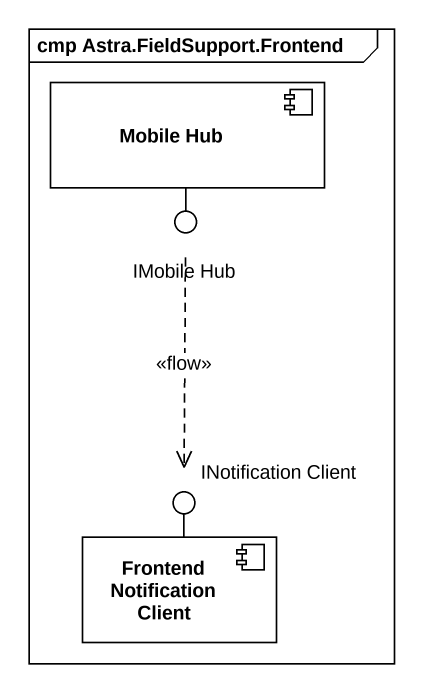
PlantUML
@startuml
mainframe cmp Astra.FieldSupport.Frontend
component "Mobile Hub" as Mobile_Hub
() "IMobile Hub" as IMobile_Hub
() "INotification Client" as INotification_Client
component "Frontend Notification Client" as Frontend_Notification_Client
Mobile_Hub -- IMobile_Hub
Frontend_Notification_Client -up- INotification_Client
IMobile_Hub ..> INotification_Client : <<flow>>
@enduml
